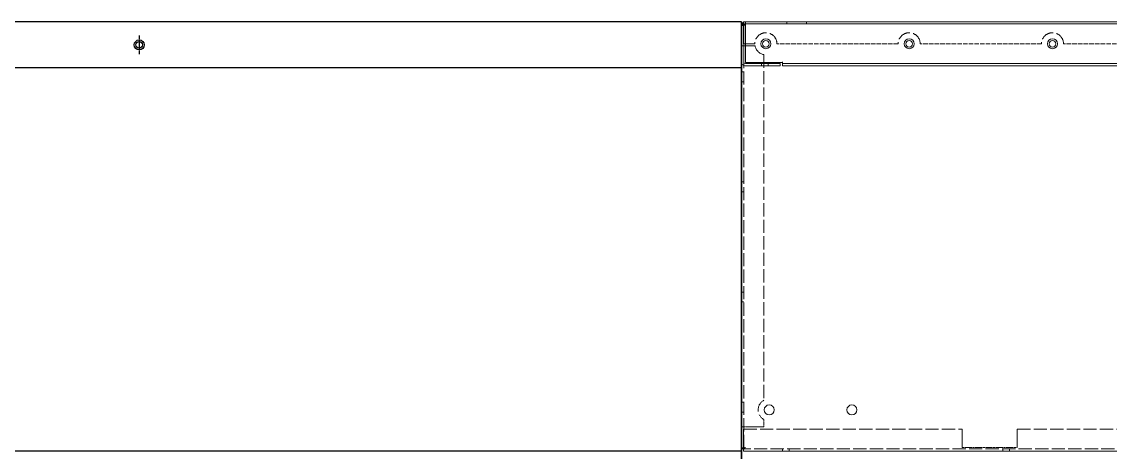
# Model space of a CAD drawing. Header units: millimetres. Extents: x 11380 to 40787, y 6310 to 27105.
# Drawn here: x 23967 to 24955, y 15852 to 16243 of the extents above; entities that cross this region are included whole.
import ezdxf

# ---------------------------------------------------------------- set-up
doc = ezdxf.new("R2010")
doc.units = ezdxf.units.MM
doc.linetypes.add('CENTER', pattern=[2, 1.25, -0.25, 0.25, -0.25])
doc.linetypes.add('DASHED', pattern=[15, 12, -3])
doc.layers.add('center', color=1, linetype='CENTER')

# ---------------------------------------------------------------- blocks, each defined once
blk = doc.blocks.new('A$C07BF02F0')
at = {"color": 7, "lineweight": 15}
for p, q in [((3.5, 38), (3.5, 40)), ((3.5, 40), (559.5, 40)), ((3.5, 36.5), (3.5, 40)), ((559.5, 38), (559.5, 40)), ((559.5, 36.5), (559.5, 40)), ((2, 36.5), (0, 36.5)), ((0, 3.5), (0, 36.5)), ((2, 36.5), (0, 36.5)), ((2, 36.5), (2, 3.5)), ((3.5, 38), (3.5, 37.56)), ((3.5, 38), (559.5, 38)), ((3.5, 37.56), (3.5, 36.5)), ((3.5, 36.5), (3.5, 3)), ((3.5, 3), (3.5, 36.5)), ((559.5, 37.56), (559.5, 38)), ((559.5, 36.5), (559.5, 37.56)), ((559.5, 36.5), (559.5, 3)), ((559.5, 3), (559.5, 36.5)), ((561, 36.5), (563, 36.5)), ((561, 36.5), (561, 3.5)), ((561, 36.5), (563, 36.5)), ((563, 3.5), (563, 36.5)), ((561, 24.5), (563, 24.5)), ((561, 24.5), (563, 24.5)), ((561, 24.5), (563, 24.5)), ((561, 24.5), (563, 24.5)), ((561, 24.5), (563, 24.5)), ((561, 24.5), (563, 24.5)), ((561, 24.5), (563, 24.5)), ((561, 24.5), (563, 24.5)), ((561, 24.5), (563, 24.5)), ((561, 24.5), (563, 24.5)), ((561, 24.5), (563, 24.5)), ((561, 24.5), (563, 24.5)), ((561, 24.5), (563, 24.5)), ((561, 24.5), (563, 24.5)), ((561, 24.5), (563, 24.5)), ((561, 24.5), (563, 24.5)), ((561, 24.5), (563, 24.5)), ((561, 24.5), (563, 24.5)), ((561, 24.5), (563, 24.5)), ((561, 24.5), (563, 24.5)), ((561, 24.5), (563, 24.5)), ((561, 24.5), (563, 24.5)), ((561, 24.5), (563, 24.5)), ((561, 24.5), (563, 24.5)), ((561, 15.5), (563, 15.5)), ((561, 15.5), (563, 15.5)), ((561, 15.5), (563, 15.5)), ((561, 15.5), (563, 15.5)), ((561, 15.5), (563, 15.5)), ((561, 15.5), (563, 15.5)), ((561, 15.5), (563, 15.5)), ((561, 15.5), (563, 15.5)), ((561, 15.5), (563, 15.5)), ((561, 15.5), (563, 15.5)), ((561, 15.5), (563, 15.5)), ((561, 15.5), (563, 15.5)), ((561, 15.5), (563, 15.5)), ((561, 15.5), (563, 15.5)), ((561, 15.5), (563, 15.5)), ((561, 15.5), (563, 15.5)), ((561, 15.5), (563, 15.5)), ((561, 15.5), (563, 15.5)), ((561, 15.5), (563, 15.5)), ((561, 15.5), (563, 15.5)), ((561, 15.5), (563, 15.5)), ((561, 15.5), (563, 15.5)), ((561, 15.5), (563, 15.5)), ((561, 15.5), (563, 15.5)), ((37, 3), (3.5, 3)), ((37, 3), (3.5, 3)), ((35, 2), (3.5, 2)), ((18, 2), (18, 0)), ((18, 2), (18, 0)), ((18, 2), (18, 0)), ((18, 2), (18, 0)), ((18, 2), (18, 0)), ((18, 2), (18, 0)), ((18, 2), (18, 0)), ((18, 2), (18, 0)), ((18, 2), (18, 0)), ((18, 2), (18, 0)), ((18, 2), (18, 0)), ((18, 2), (18, 0)), ((24, 2), (24, 0)), ((24, 2), (24, 0)), ((24, 2), (24, 0)), ((24, 2), (24, 0)), ((24, 2), (24, 0)), ((24, 2), (24, 0)), ((24, 2), (24, 0)), ((24, 2), (24, 0)), ((24, 2), (24, 0)), ((24, 2), (24, 0)), ((24, 2), (24, 0)), ((24, 2), (24, 0)), ((35, 2), (35, 0)), ((37, 2.44), (37, 3.5)), ((37, 3), (37, 3.5)), ((37, 3), (37, 3.5)), ((37, 3.5), (37, 0)), ((37, 2), (37, 2.44)), ((37, 2), (37, 0)), ((526, 2), (37, 2)), ((526, 2), (37, 2)), ((526, 3), (526, 3.5)), ((526, 3.5), (526, 3)), ((526, 3), (526, 3.5)), ((526, 3.5), (526, 3)), ((526, 2.44), (526, 3)), ((526, 3), (559.5, 3)), ((526, 3), (559.5, 3)), ((526, 3), (526, 0)), ((526, 2), (526, 2.44)), ((526, 2), (526, 0)), ((528, 2), (528, 0)), ((559.5, 2), (528, 2)), ((539, 2), (539, 0)), ((539, 2), (539, 0)), ((539, 2), (539, 0)), ((539, 2), (539, 0)), ((539, 2), (539, 0)), ((539, 2), (539, 0)), ((539, 2), (539, 0)), ((539, 2), (539, 0)), ((539, 2), (539, 0)), ((539, 2), (539, 0)), ((539, 2), (539, 0)), ((539, 2), (539, 0)), ((545, 2), (545, 0)), ((545, 2), (545, 0)), ((545, 2), (545, 0)), ((545, 2), (545, 0)), ((545, 2), (545, 0)), ((545, 2), (545, 0)), ((545, 2), (545, 0)), ((545, 2), (545, 0)), ((545, 2), (545, 0)), ((545, 2), (545, 0)), ((545, 2), (545, 0)), ((545, 2), (545, 0)), ((35, 0), (3.5, 0)), ((526, 0), (37, 0)), ((526, 0), (37, 0)), ((559.5, 0), (528, 0))]:
    blk.add_line(p, q, dxfattribs=at)
for centre in [(22, 20), (152, 20), (282, 20), (412, 20), (542, 20)]:
    blk.add_circle(centre, 3, dxfattribs=at)
for centre, radius, start, end in [((3.5, 36.5), 3.5, 90, 180), ((559.5, 36.5), 3.5, 360, 90), ((3.5, 36.5), 1.5, 90, 180), ((559.5, 36.5), 1.5, 360, 90), ((3.5, 3.5), 3.5, 180, 270.00001), ((3.5, 3.5), 1.5, 180, 269.99999), ((559.5, 3.5), 3.5, 269.99999, 360), ((559.5, 3.5), 1.5, 270.00001, 360)]:
    blk.add_arc(centre, radius, start, end, dxfattribs=at)
blk = doc.blocks.new('1')
for p, q in [((24620.16, 16243.34), (22220.16, 16243.34)), ((24620.16, 16243.34), (23251.16, 16243.34)), ((24620.16, 16201.34), (23251.16, 16201.34)), ((24620.16, 15853.34), (22220.16, 15853.34))]:
    blk.add_line(p, q)
at = {"ltscale": 500}
for p, q in [((24620.16, 16243.34), (24620.16, 13048.47)), ((24620.16, 16243.34), (24620.16, 13043.34)), ((24620.16, 13043.34), (24620.16, 16243.34))]:
    blk.add_line(p, q, dxfattribs=at)
at = {"color": 7, "lineweight": 13}
for p, q in [((27118.46, 16243.34), (24621.86, 16243.34)), ((24620.16, 15856.24), (24620.16, 16240.44)), ((27118.46, 15853.34), (24621.86, 15853.34))]:
    blk.add_line(p, q, dxfattribs=at)
at = {"color": 7, "lineweight": 13, "ltscale": 0.004222}
for p, q in [((24621.86, 16241.99), (24621.86, 16243.34)), ((24621.86, 15854.69), (24621.86, 15853.34))]:
    blk.add_line(p, q, dxfattribs=at)
at = {"color": 7, "linetype": 'DASHED', "lineweight": 13, "ltscale": 0.00625}
for p, q in [((24661.16, 16241.34), (24661.16, 16243.34)), ((24679.16, 16241.34), (24679.16, 16243.34)), ((24620.16, 16240.44), (24622.16, 16240.44)), ((24620.16, 16221.34), (24622.16, 16221.34)), ((24622.16, 16197.84), (24620.16, 16197.84)), ((24622.16, 16188.84), (24620.16, 16188.84)), ((24622.16, 16097.84), (24620.16, 16097.84)), ((24622.16, 16088.84), (24620.16, 16088.84)), ((24622.16, 15997.84), (24620.16, 15997.84)), ((24622.16, 15988.84), (24620.16, 15988.84)), ((24622.16, 15897.84), (24620.16, 15897.84)), ((24622.16, 15888.84), (24620.16, 15888.84)), ((24620.16, 15875.34), (24622.16, 15875.34)), ((24620.16, 15856.24), (24622.16, 15856.24)), ((24657.16, 15855.34), (24657.16, 15853.34)), ((24663.16, 15855.34), (24663.16, 15853.34)), ((24857.16, 15855.34), (24857.16, 15853.34)), ((24863.16, 15855.34), (24863.16, 15853.34))]:
    blk.add_line(p, q, dxfattribs=at)
at = {"color": 7, "lineweight": 13, "ltscale": 0.003112}
for p, q in [((24621.15, 16241.34), (24620.16, 16241.34)), ((24621.15, 15855.34), (24620.16, 15855.34))]:
    blk.add_line(p, q, dxfattribs=at)
at = {"color": 7, "lineweight": 13, "ltscale": 0.002813}
for p, q in [((24620.16, 16240.44), (24620.16, 16241.34)), ((24620.16, 15856.24), (24620.16, 15855.34))]:
    blk.add_line(p, q, dxfattribs=at)
at = {"color": 7, "lineweight": 13, "ltscale": 0.002201}
for p, q in [((24621.15, 16241.34), (24621.86, 16241.34)), ((24621.15, 15855.34), (24621.86, 15855.34))]:
    blk.add_line(p, q, dxfattribs=at)
at = {"color": 7, "lineweight": 13, "ltscale": 0.003766}
for p, q in [((24621.86, 16241.99), (24621.86, 16240.78)), ((24621.86, 15854.69), (24621.86, 15855.9))]:
    blk.add_line(p, q, dxfattribs=at)
at = {"color": 7, "linetype": 'DASHED', "lineweight": 13}
for p, q in [((27118.46, 16241.34), (24621.86, 16241.34)), ((24622.16, 15856.24), (24622.16, 16240.44)), ((24640.16, 16213.54), (24640.16, 15899.5)), ((24621.86, 15873.34), (24820.16, 15873.34)), ((24870.16, 15873.34), (25367.16, 15873.34)), ((27118.46, 15855.34), (24621.86, 15855.34))]:
    blk.add_line(p, q, dxfattribs=at)
at = {"color": 7, "linetype": 'DASHED', "lineweight": 13, "ltscale": 0.002219}
for p, q in [((24621.86, 16241.34), (24622.57, 16241.34)), ((24621.86, 15855.34), (24622.57, 15855.34))]:
    blk.add_line(p, q, dxfattribs=at)
at = {"color": 7, "linetype": 'DASHED', "lineweight": 13, "ltscale": 0.003094}
for p, q in [((24621.86, 16239.94), (24621.86, 16240.93)), ((24621.86, 15856.74), (24621.86, 15855.75))]:
    blk.add_line(p, q, dxfattribs=at)
at = {"color": 7, "linetype": 'DASHED', "lineweight": 13, "ltscale": 0.051875}
for p, q in [((24621.86, 16223.34), (24621.86, 16239.94)), ((24621.86, 15856.74), (24621.86, 15873.34)), ((24640.16, 15875.34), (24623.56, 15875.34)), ((24820.16, 15873.34), (24820.16, 15856.74)), ((24870.16, 15873.34), (24870.16, 15856.74))]:
    blk.add_line(p, q, dxfattribs=at)
at = {"color": 7, "linetype": 'DASHED', "lineweight": 13, "ltscale": 0.002812}
for p, q in [((24622.16, 16240.44), (24622.16, 16241.34)), ((24622.16, 15856.24), (24622.16, 15855.34))]:
    blk.add_line(p, q, dxfattribs=at)
at = {"color": 7, "linetype": 'DASHED', "lineweight": 13, "ltscale": 0.032187}
blk.add_line((24632.16, 16223.34), (24621.86, 16223.34), dxfattribs=at)
at = {"color": 7, "linetype": 'DASHED', "lineweight": 13, "ltscale": 0.34375}
for p, q in [((24762.16, 16223.34), (24652.16, 16223.34)), ((24892.16, 16223.34), (24782.16, 16223.34)), ((25022.16, 16223.34), (24912.16, 16223.34))]:
    blk.add_line(p, q, dxfattribs=at)
at = {"color": 7, "linetype": 'DASHED', "lineweight": 13, "ltscale": 0.004375}
for p, q in [((24622.16, 16221.34), (24623.56, 16221.34)), ((24622.16, 15875.34), (24623.56, 15875.34))]:
    blk.add_line(p, q, dxfattribs=at)
at = {"color": 7, "linetype": 'DASHED', "lineweight": 13, "ltscale": 0.027506}
blk.add_line((24623.56, 16221.34), (24632.36, 16221.34), dxfattribs=at)
at = {"color": 7, "linetype": 'DASHED', "lineweight": 13, "ltscale": 0.021374}
blk.add_line((24640.16, 15882.18), (24640.16, 15875.34), dxfattribs=at)
at = {"color": 7, "linetype": 'DASHED', "lineweight": 13, "ltscale": 0.15625}
blk.add_line((24820.16, 15856.74), (24870.16, 15856.74), dxfattribs=at)
for radius in [4.5, 3]:
    blk.add_circle((24073.66, 16222.34), radius)
at = {"color": 7, "lineweight": 13}
for centre in [(24642.16, 16223.34), (24772.16, 16223.34), (24902.16, 16223.34), (24645.16, 15890.84), (24720.16, 15890.84)]:
    blk.add_circle(centre, 4.5, dxfattribs=at)
at = {"color": 7, "linetype": 'DASHED', "lineweight": 13}
for centre, start, end in [((24642.16, 16223.34), 0, 180), ((24772.16, 16223.34), 0, 180), ((24902.16, 16223.34), 0, 180), ((24642.16, 16223.34), 191.53722, 258.46304), ((24645.16, 15890.84), 120, 240)]:
    blk.add_arc(centre, 10, start, end, dxfattribs=at)
at = {"color": 7, "lineweight": 13}
for points in [[(24621.15, 16241.34), (24621.54, 16241.05), (24622.01, 16240.77), (24622.51, 16240.49), (24623.03, 16240.21), (24623.56, 16239.94)], [(24621.86, 16241.99), (24622.2, 16241.63), (24622.54, 16241.23), (24622.88, 16240.81), (24623.22, 16240.37), (24623.56, 16239.94)], [(24621.15, 15855.34), (24621.54, 15855.63), (24622.01, 15855.91), (24622.51, 15856.19), (24623.03, 15856.47), (24623.56, 15856.74)], [(24621.86, 15854.69), (24622.2, 15855.05), (24622.54, 15855.45), (24622.88, 15855.87), (24623.22, 15856.31), (24623.56, 15856.74)]]:
    blk.add_open_spline(points, degree=5, dxfattribs=at)
at = {"color": 7, "linetype": 'DASHED', "lineweight": 13}
for points in [[(24621.86, 16240.78), (24622.2, 16240.64), (24622.54, 16240.48), (24622.88, 16240.3), (24623.22, 16240.12), (24623.56, 16239.94)], [(24622.57, 16241.34), (24622.72, 16241.06), (24622.91, 16240.78), (24623.12, 16240.5), (24623.34, 16240.22), (24623.56, 16239.94)], [(24621.86, 15855.9), (24622.2, 15856.04), (24622.54, 15856.2), (24622.88, 15856.38), (24623.22, 15856.56), (24623.56, 15856.74)], [(24622.57, 15855.34), (24622.72, 15855.62), (24622.91, 15855.9), (24623.12, 15856.18), (24623.34, 15856.46), (24623.56, 15856.74)]]:
    blk.add_open_spline(points, degree=5, dxfattribs=at)
at = {"layer": 'center'}
blk.add_line((24073.66, 16230.84), (24073.66, 16213.84), dxfattribs=at)
at = {"lineweight": 5}
blk.add_blockref('A$C07BF02F0', (24620.15, 16203.34), dxfattribs=at)

msp = doc.modelspace()

# ---------------------------------------------------------------- block references
msp.add_blockref('1', (0, 0))

doc.saveas('drawing.dxf')
